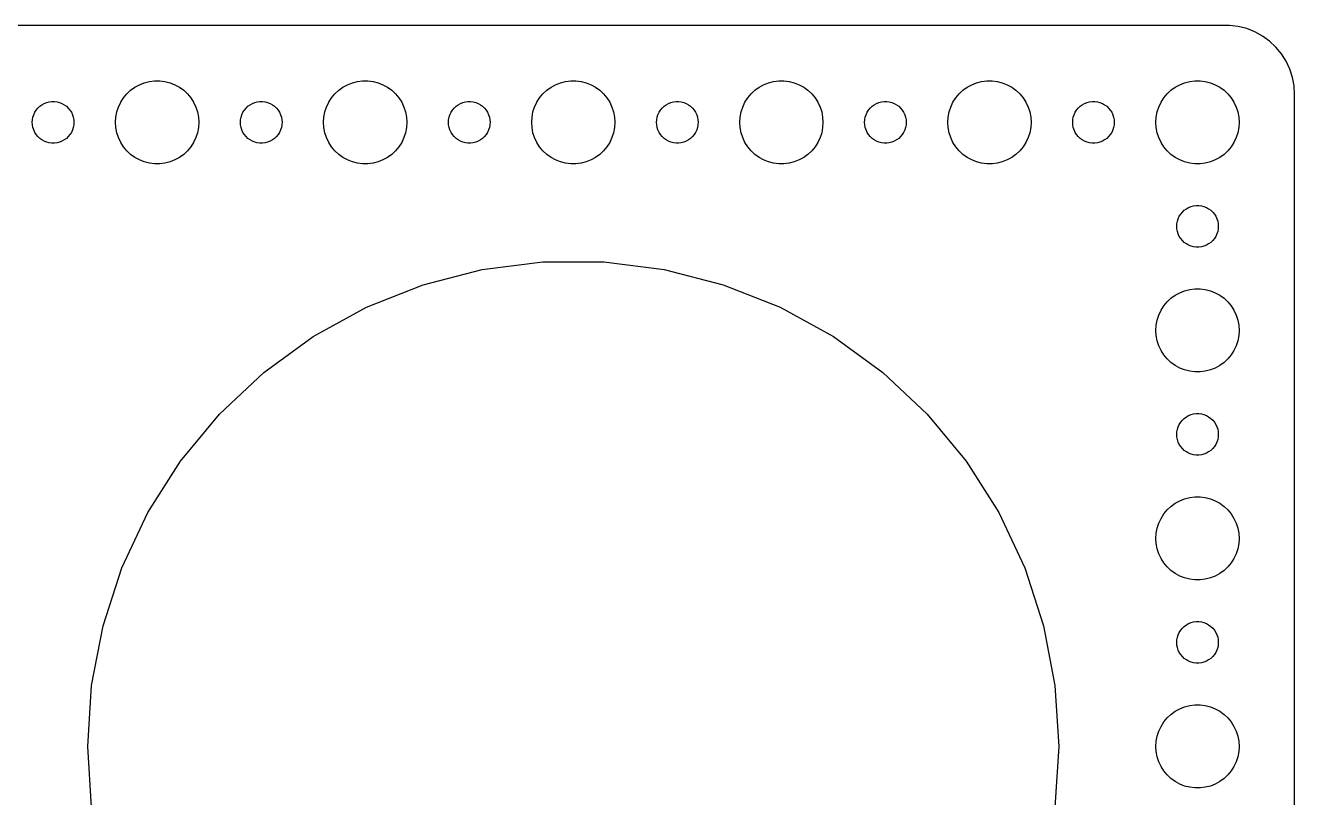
# Model space of a CAD drawing. Header units: metres. Extents: x -90 to 90, y 62 to 280.
# Drawn here: x -2 to 89.5, y 110.3 to 166 of the extents above; entities that cross this region are included whole.
import ezdxf

# ---------------------------------------------------------------- set-up
doc = ezdxf.new("R2010")
doc.units = ezdxf.units.M

msp = doc.modelspace()

# ---------------------------------------------------------------- linework, layer by layer
for p, q in [((84.8139, 165.99), (-84.8139, 165.99)), ((85.4369, 165.911), (84.8139, 165.99)), ((86.0451, 165.755), (85.4369, 165.911)), ((86.6289, 165.524), (86.0451, 165.755)), ((87.1791, 165.222), (86.6289, 165.524)), ((87.6871, 164.853), (87.1791, 165.222)), ((88.1448, 164.423), (87.6871, 164.853)), ((88.5451, 163.939), (88.1448, 164.423)), ((88.8815, 163.409), (88.5451, 163.939)), ((89.1489, 162.841), (88.8815, 163.409)), ((6.93785, 161.947), (7.31161, 161.994)), ((7.31161, 161.994), (7.68837, 161.994)), ((7.68837, 161.994), (8.06213, 161.947)), ((21.9379, 161.947), (22.3116, 161.994)), ((22.3116, 161.994), (22.6884, 161.994)), ((22.6884, 161.994), (23.0621, 161.947)), ((36.9379, 161.947), (37.3116, 161.994)), ((37.3116, 161.994), (37.6884, 161.994)), ((37.6884, 161.994), (38.0621, 161.947)), ((51.9379, 161.947), (52.3116, 161.994)), ((52.3116, 161.994), (52.6884, 161.994)), ((52.6884, 161.994), (53.0621, 161.947)), ((66.9379, 161.947), (67.3116, 161.994)), ((67.3116, 161.994), (67.6884, 161.994)), ((67.6884, 161.994), (68.0621, 161.947)), ((81.9379, 161.947), (82.3116, 161.994)), ((82.3116, 161.994), (82.6884, 161.994)), ((82.6884, 161.994), (83.0621, 161.947)), ((89.3429, 162.243), (89.1489, 162.841)), ((89.4606, 161.627), (89.3429, 162.243)), ((5.07294, 160.763), (5.31308, 161.054)), ((5.31308, 161.054), (5.58772, 161.312)), ((5.58772, 161.312), (5.89252, 161.533)), ((5.89252, 161.533), (6.22266, 161.714)), ((6.22266, 161.714), (6.57294, 161.853)), ((6.57294, 161.853), (6.93785, 161.947)), ((8.06213, 161.947), (8.42705, 161.853)), ((8.42705, 161.853), (8.77733, 161.714)), ((8.77733, 161.714), (9.10747, 161.533)), ((9.10747, 161.533), (9.41226, 161.312)), ((9.41226, 161.312), (9.6869, 161.054)), ((9.6869, 161.054), (9.92705, 160.763)), ((20.0729, 160.763), (20.3131, 161.054)), ((20.3131, 161.054), (20.5877, 161.312)), ((20.5877, 161.312), (20.8925, 161.533)), ((20.8925, 161.533), (21.2227, 161.714)), ((21.2227, 161.714), (21.5729, 161.853)), ((21.5729, 161.853), (21.9379, 161.947)), ((23.0621, 161.947), (23.427, 161.853)), ((23.427, 161.853), (23.7773, 161.714)), ((23.7773, 161.714), (24.1075, 161.533)), ((24.1075, 161.533), (24.4123, 161.312)), ((24.4123, 161.312), (24.6869, 161.054)), ((24.6869, 161.054), (24.927, 160.763)), ((35.0729, 160.763), (35.3131, 161.054)), ((35.3131, 161.054), (35.5877, 161.312)), ((35.5877, 161.312), (35.8925, 161.533)), ((35.8925, 161.533), (36.2227, 161.714)), ((36.2227, 161.714), (36.5729, 161.853)), ((36.5729, 161.853), (36.9379, 161.947)), ((38.0621, 161.947), (38.427, 161.853)), ((38.427, 161.853), (38.7773, 161.714)), ((38.7773, 161.714), (39.1075, 161.533)), ((39.1075, 161.533), (39.4123, 161.312)), ((39.4123, 161.312), (39.6869, 161.054)), ((39.6869, 161.054), (39.927, 160.763)), ((50.0729, 160.763), (50.3131, 161.054)), ((50.3131, 161.054), (50.5877, 161.312)), ((50.5877, 161.312), (50.8925, 161.533)), ((50.8925, 161.533), (51.2227, 161.714)), ((51.2227, 161.714), (51.5729, 161.853)), ((51.5729, 161.853), (51.9379, 161.947)), ((53.0621, 161.947), (53.427, 161.853)), ((53.427, 161.853), (53.7773, 161.714)), ((53.7773, 161.714), (54.1075, 161.533)), ((54.1075, 161.533), (54.4123, 161.312)), ((54.4123, 161.312), (54.6869, 161.054)), ((54.6869, 161.054), (54.927, 160.763)), ((65.073, 160.763), (65.3131, 161.054)), ((65.3131, 161.054), (65.5877, 161.312)), ((65.5877, 161.312), (65.8925, 161.533)), ((65.8925, 161.533), (66.2227, 161.714)), ((66.2227, 161.714), (66.573, 161.853)), ((66.573, 161.853), (66.9379, 161.947)), ((68.0621, 161.947), (68.427, 161.853)), ((68.427, 161.853), (68.7773, 161.714)), ((68.7773, 161.714), (69.1075, 161.533)), ((69.1075, 161.533), (69.4123, 161.312)), ((69.4123, 161.312), (69.6869, 161.054)), ((69.6869, 161.054), (69.927, 160.763)), ((80.073, 160.763), (80.3131, 161.054)), ((80.3131, 161.054), (80.5877, 161.312)), ((80.5877, 161.312), (80.8925, 161.533)), ((80.8925, 161.533), (81.2227, 161.714)), ((81.2227, 161.714), (81.573, 161.853)), ((81.573, 161.853), (81.9379, 161.947)), ((83.0621, 161.947), (83.427, 161.853)), ((83.427, 161.853), (83.7773, 161.714)), ((83.7773, 161.714), (84.1075, 161.533)), ((84.1075, 161.533), (84.4123, 161.312)), ((84.4123, 161.312), (84.6869, 161.054)), ((84.6869, 161.054), (84.927, 160.763)), ((89.5, 161), (89.4606, 161.627)), ((-1.09344, 160.027), (-0.95613, 160.156)), ((-0.95613, 160.156), (-0.80373, 160.266)), ((-0.80373, 160.266), (-0.63866, 160.357)), ((-0.63866, 160.357), (-0.46352, 160.427)), ((-0.46352, 160.427), (-0.28107, 160.473)), ((-0.28107, 160.473), (-0.09418, 160.497)), ((-0.09418, 160.497), (0.09418, 160.497)), ((0.09418, 160.497), (0.28107, 160.473)), ((0.28107, 160.473), (0.46352, 160.427)), ((0.46352, 160.427), (0.63866, 160.357)), ((0.63866, 160.357), (0.80373, 160.266)), ((0.80373, 160.266), (0.95613, 160.156)), ((0.95613, 160.156), (1.09344, 160.027)), ((4.71066, 160.104), (4.87108, 160.445)), ((4.87108, 160.445), (5.07294, 160.763)), ((9.92705, 160.763), (10.1289, 160.445)), ((10.1289, 160.445), (10.2893, 160.104)), ((13.9065, 160.027), (14.0439, 160.156)), ((14.0439, 160.156), (14.1963, 160.266)), ((14.1963, 160.266), (14.3613, 160.357)), ((14.3613, 160.357), (14.5365, 160.427)), ((14.5365, 160.427), (14.7189, 160.473)), ((14.7189, 160.473), (14.9058, 160.497)), ((14.9058, 160.497), (15.0942, 160.497)), ((15.0942, 160.497), (15.2811, 160.473)), ((15.2811, 160.473), (15.4635, 160.427)), ((15.4635, 160.427), (15.6387, 160.357)), ((15.6387, 160.357), (15.8037, 160.266)), ((15.8037, 160.266), (15.9561, 160.156)), ((15.9561, 160.156), (16.0934, 160.027)), ((19.7107, 160.104), (19.8711, 160.445)), ((19.8711, 160.445), (20.0729, 160.763)), ((24.927, 160.763), (25.1289, 160.445)), ((25.1289, 160.445), (25.2893, 160.104)), ((28.9065, 160.027), (29.0439, 160.156)), ((29.0439, 160.156), (29.1963, 160.266)), ((29.1963, 160.266), (29.3613, 160.357)), ((29.3613, 160.357), (29.5365, 160.427)), ((29.5365, 160.427), (29.7189, 160.473)), ((29.7189, 160.473), (29.9058, 160.497)), ((29.9058, 160.497), (30.0942, 160.497)), ((30.0942, 160.497), (30.2811, 160.473)), ((30.2811, 160.473), (30.4635, 160.427)), ((30.4635, 160.427), (30.6387, 160.357)), ((30.6387, 160.357), (30.8037, 160.266)), ((30.8037, 160.266), (30.9561, 160.156)), ((30.9561, 160.156), (31.0934, 160.027)), ((34.7107, 160.104), (34.8711, 160.445)), ((34.8711, 160.445), (35.0729, 160.763)), ((39.927, 160.763), (40.1289, 160.445)), ((40.1289, 160.445), (40.2893, 160.104)), ((43.9065, 160.027), (44.0439, 160.156)), ((44.0439, 160.156), (44.1963, 160.266)), ((44.1963, 160.266), (44.3613, 160.357)), ((44.3613, 160.357), (44.5365, 160.427)), ((44.5365, 160.427), (44.7189, 160.473)), ((44.7189, 160.473), (44.9058, 160.497)), ((44.9058, 160.497), (45.0942, 160.497)), ((45.0942, 160.497), (45.2811, 160.473)), ((45.2811, 160.473), (45.4635, 160.427)), ((45.4635, 160.427), (45.6387, 160.357)), ((45.6387, 160.357), (45.8037, 160.266)), ((45.8037, 160.266), (45.9561, 160.156)), ((45.9561, 160.156), (46.0934, 160.027)), ((49.7107, 160.104), (49.8711, 160.445)), ((49.8711, 160.445), (50.0729, 160.763)), ((54.927, 160.763), (55.1289, 160.445)), ((55.1289, 160.445), (55.2893, 160.104)), ((58.9065, 160.027), (59.0439, 160.156)), ((59.0439, 160.156), (59.1963, 160.266)), ((59.1963, 160.266), (59.3613, 160.357)), ((59.3613, 160.357), (59.5365, 160.427)), ((59.5365, 160.427), (59.7189, 160.473)), ((59.7189, 160.473), (59.9058, 160.497)), ((59.9058, 160.497), (60.0942, 160.497)), ((60.0942, 160.497), (60.2811, 160.473)), ((60.2811, 160.473), (60.4635, 160.427)), ((60.4635, 160.427), (60.6387, 160.357)), ((60.6387, 160.357), (60.8037, 160.266)), ((60.8037, 160.266), (60.9561, 160.156)), ((60.9561, 160.156), (61.0934, 160.027)), ((64.7107, 160.104), (64.8711, 160.445)), ((64.8711, 160.445), (65.073, 160.763)), ((69.927, 160.763), (70.1289, 160.445)), ((70.1289, 160.445), (70.2893, 160.104)), ((73.9065, 160.027), (74.0439, 160.156)), ((74.0439, 160.156), (74.1963, 160.266)), ((74.1963, 160.266), (74.3613, 160.357)), ((74.3613, 160.357), (74.5365, 160.427)), ((74.5365, 160.427), (74.7189, 160.473)), ((74.7189, 160.473), (74.9058, 160.497)), ((74.9058, 160.497), (75.0942, 160.497)), ((75.0942, 160.497), (75.2811, 160.473)), ((75.2811, 160.473), (75.4635, 160.427)), ((75.4635, 160.427), (75.6387, 160.357)), ((75.6387, 160.357), (75.8037, 160.266)), ((75.8037, 160.266), (75.9561, 160.156)), ((75.9561, 160.156), (76.0934, 160.027)), ((79.7107, 160.104), (79.8711, 160.445)), ((79.8711, 160.445), (80.073, 160.763)), ((84.927, 160.763), (85.1289, 160.445)), ((85.1289, 160.445), (85.2893, 160.104)), ((89.5, 67), (89.5, 161)), ((-1.48816, 159.188), (-1.45287, 159.373)), ((-1.45287, 159.373), (-1.39465, 159.552)), ((-1.39465, 159.552), (-1.31445, 159.723)), ((-1.31445, 159.723), (-1.21352, 159.882)), ((-1.21352, 159.882), (-1.09344, 160.027)), ((1.09344, 160.027), (1.21352, 159.882)), ((1.21352, 159.882), (1.31445, 159.723)), ((1.31445, 159.723), (1.39465, 159.552)), ((1.39465, 159.552), (1.45287, 159.373)), ((1.45287, 159.373), (1.48816, 159.188)), ((4.5, 159), (4.52365, 159.376)), ((4.52365, 159.376), (4.59424, 159.746)), ((4.59424, 159.746), (4.71066, 160.104)), ((10.2893, 160.104), (10.4057, 159.746)), ((10.4057, 159.746), (10.4763, 159.376)), ((10.4763, 159.376), (10.5, 159)), ((13.5118, 159.188), (13.5471, 159.373)), ((13.5471, 159.373), (13.6053, 159.552)), ((13.6053, 159.552), (13.6855, 159.723)), ((13.6855, 159.723), (13.7865, 159.882)), ((13.7865, 159.882), (13.9065, 160.027)), ((16.0934, 160.027), (16.2135, 159.882)), ((16.2135, 159.882), (16.3145, 159.723)), ((16.3145, 159.723), (16.3947, 159.552)), ((16.3947, 159.552), (16.4529, 159.373)), ((16.4529, 159.373), (16.4882, 159.188)), ((19.5, 159), (19.5237, 159.376)), ((19.5237, 159.376), (19.5942, 159.746)), ((19.5942, 159.746), (19.7107, 160.104)), ((25.2893, 160.104), (25.4057, 159.746)), ((25.4057, 159.746), (25.4763, 159.376)), ((25.4763, 159.376), (25.5, 159)), ((28.5118, 159.188), (28.5471, 159.373)), ((28.5471, 159.373), (28.6053, 159.552)), ((28.6053, 159.552), (28.6855, 159.723)), ((28.6855, 159.723), (28.7865, 159.882)), ((28.7865, 159.882), (28.9065, 160.027)), ((31.0934, 160.027), (31.2135, 159.882)), ((31.2135, 159.882), (31.3145, 159.723)), ((31.3145, 159.723), (31.3947, 159.552)), ((31.3947, 159.552), (31.4529, 159.373)), ((31.4529, 159.373), (31.4882, 159.188)), ((34.5, 159), (34.5237, 159.376)), ((34.5237, 159.376), (34.5942, 159.746)), ((34.5942, 159.746), (34.7107, 160.104)), ((40.2893, 160.104), (40.4057, 159.746)), ((40.4057, 159.746), (40.4763, 159.376)), ((40.4763, 159.376), (40.5, 159)), ((43.5118, 159.188), (43.5471, 159.373)), ((43.5471, 159.373), (43.6053, 159.552)), ((43.6053, 159.552), (43.6855, 159.723)), ((43.6855, 159.723), (43.7865, 159.882)), ((43.7865, 159.882), (43.9065, 160.027)), ((46.0934, 160.027), (46.2135, 159.882)), ((46.2135, 159.882), (46.3145, 159.723)), ((46.3145, 159.723), (46.3947, 159.552)), ((46.3947, 159.552), (46.4529, 159.373)), ((46.4529, 159.373), (46.4882, 159.188)), ((49.5, 159), (49.5237, 159.376)), ((49.5237, 159.376), (49.5942, 159.746)), ((49.5942, 159.746), (49.7107, 160.104)), ((55.2893, 160.104), (55.4057, 159.746)), ((55.4057, 159.746), (55.4763, 159.376)), ((55.4763, 159.376), (55.5, 159)), ((58.5118, 159.188), (58.5471, 159.373)), ((58.5471, 159.373), (58.6053, 159.552)), ((58.6053, 159.552), (58.6855, 159.723)), ((58.6855, 159.723), (58.7865, 159.882)), ((58.7865, 159.882), (58.9065, 160.027)), ((61.0934, 160.027), (61.2135, 159.882)), ((61.2135, 159.882), (61.3145, 159.723)), ((61.3145, 159.723), (61.3947, 159.552)), ((61.3947, 159.552), (61.4529, 159.373)), ((61.4529, 159.373), (61.4882, 159.188)), ((64.5, 159), (64.5237, 159.376)), ((64.5237, 159.376), (64.5943, 159.746)), ((64.5943, 159.746), (64.7107, 160.104)), ((70.2893, 160.104), (70.4057, 159.746)), ((70.4057, 159.746), (70.4763, 159.376)), ((70.4763, 159.376), (70.5, 159)), ((73.5118, 159.188), (73.5471, 159.373)), ((73.5471, 159.373), (73.6053, 159.552)), ((73.6053, 159.552), (73.6855, 159.723)), ((73.6855, 159.723), (73.7865, 159.882)), ((73.7865, 159.882), (73.9065, 160.027)), ((76.0934, 160.027), (76.2135, 159.882)), ((76.2135, 159.882), (76.3145, 159.723)), ((76.3145, 159.723), (76.3947, 159.552)), ((76.3947, 159.552), (76.4529, 159.373)), ((76.4529, 159.373), (76.4882, 159.188)), ((79.5, 159), (79.5237, 159.376)), ((79.5237, 159.376), (79.5943, 159.746)), ((79.5943, 159.746), (79.7107, 160.104)), ((85.2893, 160.104), (85.4057, 159.746)), ((85.4057, 159.746), (85.4763, 159.376)), ((85.4763, 159.376), (85.5, 159)), ((-1.5, 159), (-1.48816, 159.188)), ((-1.48816, 158.812), (-1.5, 159)), ((-1.45287, 158.627), (-1.48816, 158.812)), ((-1.39465, 158.448), (-1.45287, 158.627)), ((-1.31445, 158.277), (-1.39465, 158.448)), ((1.39465, 158.448), (1.31445, 158.277)), ((1.45287, 158.627), (1.39465, 158.448)), ((1.48816, 158.812), (1.45287, 158.627)), ((1.48816, 159.188), (1.5, 159)), ((1.5, 159), (1.48816, 158.812)), ((4.52365, 158.624), (4.5, 159)), ((4.59424, 158.254), (4.52365, 158.624)), ((10.4763, 158.624), (10.4057, 158.254)), ((10.5, 159), (10.4763, 158.624)), ((13.5, 159), (13.5118, 159.188)), ((13.5118, 158.812), (13.5, 159)), ((13.5471, 158.627), (13.5118, 158.812)), ((13.6053, 158.448), (13.5471, 158.627)), ((13.6855, 158.277), (13.6053, 158.448)), ((16.3947, 158.448), (16.3145, 158.277)), ((16.4529, 158.627), (16.3947, 158.448)), ((16.4882, 158.812), (16.4529, 158.627)), ((16.4882, 159.188), (16.5, 159)), ((16.5, 159), (16.4882, 158.812)), ((19.5237, 158.624), (19.5, 159)), ((19.5942, 158.254), (19.5237, 158.624)), ((25.4763, 158.624), (25.4057, 158.254)), ((25.5, 159), (25.4763, 158.624)), ((28.5, 159), (28.5118, 159.188)), ((28.5118, 158.812), (28.5, 159)), ((28.5471, 158.627), (28.5118, 158.812)), ((28.6053, 158.448), (28.5471, 158.627)), ((28.6855, 158.277), (28.6053, 158.448)), ((31.3947, 158.448), (31.3145, 158.277)), ((31.4529, 158.627), (31.3947, 158.448)), ((31.4882, 158.812), (31.4529, 158.627)), ((31.4882, 159.188), (31.5, 159)), ((31.5, 159), (31.4882, 158.812)), ((34.5237, 158.624), (34.5, 159)), ((34.5942, 158.254), (34.5237, 158.624)), ((40.4763, 158.624), (40.4057, 158.254)), ((40.5, 159), (40.4763, 158.624)), ((43.5, 159), (43.5118, 159.188)), ((43.5118, 158.812), (43.5, 159)), ((43.5471, 158.627), (43.5118, 158.812)), ((43.6053, 158.448), (43.5471, 158.627)), ((43.6855, 158.277), (43.6053, 158.448)), ((46.3947, 158.448), (46.3145, 158.277)), ((46.4529, 158.627), (46.3947, 158.448)), ((46.4882, 158.812), (46.4529, 158.627)), ((46.4882, 159.188), (46.5, 159)), ((46.5, 159), (46.4882, 158.812)), ((49.5237, 158.624), (49.5, 159)), ((49.5942, 158.254), (49.5237, 158.624)), ((55.4763, 158.624), (55.4057, 158.254)), ((55.5, 159), (55.4763, 158.624)), ((58.5, 159), (58.5118, 159.188)), ((58.5118, 158.812), (58.5, 159)), ((58.5471, 158.627), (58.5118, 158.812)), ((58.6053, 158.448), (58.5471, 158.627)), ((58.6855, 158.277), (58.6053, 158.448)), ((61.3947, 158.448), (61.3145, 158.277)), ((61.4529, 158.627), (61.3947, 158.448)), ((61.4882, 158.812), (61.4529, 158.627)), ((61.4882, 159.188), (61.5, 159)), ((61.5, 159), (61.4882, 158.812)), ((64.5237, 158.624), (64.5, 159)), ((64.5943, 158.254), (64.5237, 158.624)), ((70.4763, 158.624), (70.4057, 158.254)), ((70.5, 159), (70.4763, 158.624)), ((73.5, 159), (73.5118, 159.188)), ((73.5118, 158.812), (73.5, 159)), ((73.5471, 158.627), (73.5118, 158.812)), ((73.6053, 158.448), (73.5471, 158.627)), ((73.6855, 158.277), (73.6053, 158.448)), ((76.3947, 158.448), (76.3145, 158.277)), ((76.4529, 158.627), (76.3947, 158.448)), ((76.4882, 158.812), (76.4529, 158.627)), ((76.4882, 159.188), (76.5, 159)), ((76.5, 159), (76.4882, 158.812)), ((79.5237, 158.624), (79.5, 159)), ((79.5943, 158.254), (79.5237, 158.624)), ((85.4763, 158.624), (85.4057, 158.254)), ((85.5, 159), (85.4763, 158.624)), ((-1.21352, 158.118), (-1.31445, 158.277)), ((-1.09344, 157.973), (-1.21352, 158.118)), ((-0.95613, 157.844), (-1.09344, 157.973)), ((-0.80373, 157.734), (-0.95613, 157.844)), ((-0.63866, 157.643), (-0.80373, 157.734)), ((-0.46352, 157.573), (-0.63866, 157.643)), ((-0.28107, 157.527), (-0.46352, 157.573)), ((-0.09418, 157.503), (-0.28107, 157.527)), ((0.09418, 157.503), (-0.09418, 157.503)), ((0.28107, 157.527), (0.09418, 157.503)), ((0.46352, 157.573), (0.28107, 157.527)), ((0.63866, 157.643), (0.46352, 157.573)), ((0.80373, 157.734), (0.63866, 157.643)), ((0.95613, 157.844), (0.80373, 157.734)), ((1.09344, 157.973), (0.95613, 157.844)), ((1.21352, 158.118), (1.09344, 157.973)), ((1.31445, 158.277), (1.21352, 158.118)), ((4.71066, 157.896), (4.59424, 158.254)), ((4.87108, 157.555), (4.71066, 157.896)), ((5.07294, 157.237), (4.87108, 157.555)), ((10.1289, 157.555), (9.92705, 157.237)), ((10.2893, 157.896), (10.1289, 157.555)), ((10.4057, 158.254), (10.2893, 157.896)), ((13.7865, 158.118), (13.6855, 158.277)), ((13.9065, 157.973), (13.7865, 158.118)), ((14.0439, 157.844), (13.9065, 157.973)), ((14.1963, 157.734), (14.0439, 157.844)), ((14.3613, 157.643), (14.1963, 157.734)), ((14.5365, 157.573), (14.3613, 157.643)), ((14.7189, 157.527), (14.5365, 157.573)), ((14.9058, 157.503), (14.7189, 157.527)), ((15.0942, 157.503), (14.9058, 157.503)), ((15.2811, 157.527), (15.0942, 157.503)), ((15.4635, 157.573), (15.2811, 157.527)), ((15.6387, 157.643), (15.4635, 157.573)), ((15.8037, 157.734), (15.6387, 157.643)), ((15.9561, 157.844), (15.8037, 157.734)), ((16.0934, 157.973), (15.9561, 157.844)), ((16.2135, 158.118), (16.0934, 157.973)), ((16.3145, 158.277), (16.2135, 158.118)), ((19.7107, 157.896), (19.5942, 158.254)), ((19.8711, 157.555), (19.7107, 157.896)), ((20.0729, 157.237), (19.8711, 157.555)), ((25.1289, 157.555), (24.927, 157.237)), ((25.2893, 157.896), (25.1289, 157.555)), ((25.4057, 158.254), (25.2893, 157.896)), ((28.7865, 158.118), (28.6855, 158.277)), ((28.9065, 157.973), (28.7865, 158.118)), ((29.0439, 157.844), (28.9065, 157.973)), ((29.1963, 157.734), (29.0439, 157.844)), ((29.3613, 157.643), (29.1963, 157.734)), ((29.5365, 157.573), (29.3613, 157.643)), ((29.7189, 157.527), (29.5365, 157.573)), ((29.9058, 157.503), (29.7189, 157.527)), ((30.0942, 157.503), (29.9058, 157.503)), ((30.2811, 157.527), (30.0942, 157.503)), ((30.4635, 157.573), (30.2811, 157.527)), ((30.6387, 157.643), (30.4635, 157.573)), ((30.8037, 157.734), (30.6387, 157.643)), ((30.9561, 157.844), (30.8037, 157.734)), ((31.0934, 157.973), (30.9561, 157.844)), ((31.2135, 158.118), (31.0934, 157.973)), ((31.3145, 158.277), (31.2135, 158.118)), ((34.7107, 157.896), (34.5942, 158.254)), ((34.8711, 157.555), (34.7107, 157.896)), ((35.0729, 157.237), (34.8711, 157.555)), ((40.1289, 157.555), (39.927, 157.237)), ((40.2893, 157.896), (40.1289, 157.555)), ((40.4057, 158.254), (40.2893, 157.896)), ((43.7865, 158.118), (43.6855, 158.277)), ((43.9065, 157.973), (43.7865, 158.118)), ((44.0439, 157.844), (43.9065, 157.973)), ((44.1963, 157.734), (44.0439, 157.844)), ((44.3613, 157.643), (44.1963, 157.734)), ((44.5365, 157.573), (44.3613, 157.643)), ((44.7189, 157.527), (44.5365, 157.573)), ((44.9058, 157.503), (44.7189, 157.527)), ((45.0942, 157.503), (44.9058, 157.503)), ((45.2811, 157.527), (45.0942, 157.503)), ((45.4635, 157.573), (45.2811, 157.527)), ((45.6387, 157.643), (45.4635, 157.573)), ((45.8037, 157.734), (45.6387, 157.643)), ((45.9561, 157.844), (45.8037, 157.734)), ((46.0934, 157.973), (45.9561, 157.844)), ((46.2135, 158.118), (46.0934, 157.973)), ((46.3145, 158.277), (46.2135, 158.118)), ((49.7107, 157.896), (49.5942, 158.254)), ((49.8711, 157.555), (49.7107, 157.896)), ((50.0729, 157.237), (49.8711, 157.555)), ((55.1289, 157.555), (54.927, 157.237)), ((55.2893, 157.896), (55.1289, 157.555)), ((55.4057, 158.254), (55.2893, 157.896)), ((58.7865, 158.118), (58.6855, 158.277)), ((58.9065, 157.973), (58.7865, 158.118)), ((59.0439, 157.844), (58.9065, 157.973)), ((59.1963, 157.734), (59.0439, 157.844)), ((59.3613, 157.643), (59.1963, 157.734)), ((59.5365, 157.573), (59.3613, 157.643)), ((59.7189, 157.527), (59.5365, 157.573)), ((59.9058, 157.503), (59.7189, 157.527)), ((60.0942, 157.503), (59.9058, 157.503)), ((60.2811, 157.527), (60.0942, 157.503)), ((60.4635, 157.573), (60.2811, 157.527)), ((60.6387, 157.643), (60.4635, 157.573)), ((60.8037, 157.734), (60.6387, 157.643)), ((60.9561, 157.844), (60.8037, 157.734)), ((61.0934, 157.973), (60.9561, 157.844)), ((61.2135, 158.118), (61.0934, 157.973)), ((61.3145, 158.277), (61.2135, 158.118)), ((64.7107, 157.896), (64.5943, 158.254)), ((64.8711, 157.555), (64.7107, 157.896)), ((65.073, 157.237), (64.8711, 157.555)), ((70.1289, 157.555), (69.927, 157.237)), ((70.2893, 157.896), (70.1289, 157.555)), ((70.4057, 158.254), (70.2893, 157.896)), ((73.7865, 158.118), (73.6855, 158.277)), ((73.9065, 157.973), (73.7865, 158.118)), ((74.0439, 157.844), (73.9065, 157.973)), ((74.1963, 157.734), (74.0439, 157.844)), ((74.3613, 157.643), (74.1963, 157.734)), ((74.5365, 157.573), (74.3613, 157.643)), ((74.7189, 157.527), (74.5365, 157.573)), ((74.9058, 157.503), (74.7189, 157.527)), ((75.0942, 157.503), (74.9058, 157.503)), ((75.2811, 157.527), (75.0942, 157.503)), ((75.4635, 157.573), (75.2811, 157.527)), ((75.6387, 157.643), (75.4635, 157.573)), ((75.8037, 157.734), (75.6387, 157.643)), ((75.9561, 157.844), (75.8037, 157.734)), ((76.0934, 157.973), (75.9561, 157.844)), ((76.2135, 158.118), (76.0934, 157.973)), ((76.3145, 158.277), (76.2135, 158.118)), ((79.7107, 157.896), (79.5943, 158.254)), ((79.8711, 157.555), (79.7107, 157.896)), ((80.073, 157.237), (79.8711, 157.555)), ((85.1289, 157.555), (84.927, 157.237)), ((85.2893, 157.896), (85.1289, 157.555)), ((85.4057, 158.254), (85.2893, 157.896)), ((5.31308, 156.946), (5.07294, 157.237)), ((5.58772, 156.688), (5.31308, 156.946)), ((5.89252, 156.467), (5.58772, 156.688)), ((6.22266, 156.286), (5.89252, 156.467)), ((9.10747, 156.467), (8.77733, 156.286)), ((9.41226, 156.688), (9.10747, 156.467)), ((9.6869, 156.946), (9.41226, 156.688)), ((9.92705, 157.237), (9.6869, 156.946)), ((20.3131, 156.946), (20.0729, 157.237)), ((20.5877, 156.688), (20.3131, 156.946)), ((20.8925, 156.467), (20.5877, 156.688)), ((21.2227, 156.286), (20.8925, 156.467)), ((24.1075, 156.467), (23.7773, 156.286)), ((24.4123, 156.688), (24.1075, 156.467)), ((24.6869, 156.946), (24.4123, 156.688)), ((24.927, 157.237), (24.6869, 156.946)), ((35.3131, 156.946), (35.0729, 157.237)), ((35.5877, 156.688), (35.3131, 156.946)), ((35.8925, 156.467), (35.5877, 156.688)), ((36.2227, 156.286), (35.8925, 156.467)), ((39.1075, 156.467), (38.7773, 156.286)), ((39.4123, 156.688), (39.1075, 156.467)), ((39.6869, 156.946), (39.4123, 156.688)), ((39.927, 157.237), (39.6869, 156.946)), ((50.3131, 156.946), (50.0729, 157.237)), ((50.5877, 156.688), (50.3131, 156.946)), ((50.8925, 156.467), (50.5877, 156.688)), ((51.2227, 156.286), (50.8925, 156.467)), ((54.1075, 156.467), (53.7773, 156.286)), ((54.4123, 156.688), (54.1075, 156.467)), ((54.6869, 156.946), (54.4123, 156.688)), ((54.927, 157.237), (54.6869, 156.946)), ((65.3131, 156.946), (65.073, 157.237)), ((65.5877, 156.688), (65.3131, 156.946)), ((65.8925, 156.467), (65.5877, 156.688)), ((66.2227, 156.286), (65.8925, 156.467)), ((69.1075, 156.467), (68.7773, 156.286)), ((69.4123, 156.688), (69.1075, 156.467)), ((69.6869, 156.946), (69.4123, 156.688)), ((69.927, 157.237), (69.6869, 156.946)), ((80.3131, 156.946), (80.073, 157.237)), ((80.5877, 156.688), (80.3131, 156.946)), ((80.8925, 156.467), (80.5877, 156.688)), ((81.2227, 156.286), (80.8925, 156.467)), ((84.1075, 156.467), (83.7773, 156.286)), ((84.4123, 156.688), (84.1075, 156.467)), ((84.6869, 156.946), (84.4123, 156.688)), ((84.927, 157.237), (84.6869, 156.946)), ((6.57294, 156.147), (6.22266, 156.286)), ((6.93785, 156.053), (6.57294, 156.147)), ((7.31161, 156.006), (6.93785, 156.053)), ((7.68837, 156.006), (7.31161, 156.006)), ((8.06213, 156.053), (7.68837, 156.006)), ((8.42705, 156.147), (8.06213, 156.053)), ((8.77733, 156.286), (8.42705, 156.147)), ((21.5729, 156.147), (21.2227, 156.286)), ((21.9379, 156.053), (21.5729, 156.147)), ((22.3116, 156.006), (21.9379, 156.053)), ((22.6884, 156.006), (22.3116, 156.006)), ((23.0621, 156.053), (22.6884, 156.006)), ((23.427, 156.147), (23.0621, 156.053)), ((23.7773, 156.286), (23.427, 156.147)), ((36.5729, 156.147), (36.2227, 156.286)), ((36.9379, 156.053), (36.5729, 156.147)), ((37.3116, 156.006), (36.9379, 156.053)), ((37.6884, 156.006), (37.3116, 156.006)), ((38.0621, 156.053), (37.6884, 156.006)), ((38.427, 156.147), (38.0621, 156.053)), ((38.7773, 156.286), (38.427, 156.147)), ((51.5729, 156.147), (51.2227, 156.286)), ((51.9379, 156.053), (51.5729, 156.147)), ((52.3116, 156.006), (51.9379, 156.053)), ((52.6884, 156.006), (52.3116, 156.006)), ((53.0621, 156.053), (52.6884, 156.006)), ((53.427, 156.147), (53.0621, 156.053)), ((53.7773, 156.286), (53.427, 156.147)), ((66.573, 156.147), (66.2227, 156.286)), ((66.9379, 156.053), (66.573, 156.147)), ((67.3116, 156.006), (66.9379, 156.053)), ((67.6884, 156.006), (67.3116, 156.006)), ((68.0621, 156.053), (67.6884, 156.006)), ((68.427, 156.147), (68.0621, 156.053)), ((68.7773, 156.286), (68.427, 156.147)), ((81.573, 156.147), (81.2227, 156.286)), ((81.9379, 156.053), (81.573, 156.147)), ((82.3116, 156.006), (81.9379, 156.053)), ((82.6884, 156.006), (82.3116, 156.006)), ((83.0621, 156.053), (82.6884, 156.006)), ((83.427, 156.147), (83.0621, 156.053)), ((83.7773, 156.286), (83.427, 156.147)), ((81.6963, 152.766), (81.8613, 152.857)), ((81.8613, 152.857), (82.0365, 152.927)), ((82.0365, 152.927), (82.2189, 152.973)), ((82.2189, 152.973), (82.4058, 152.997)), ((82.4058, 152.997), (82.5942, 152.997)), ((82.5942, 152.997), (82.7811, 152.973)), ((82.7811, 152.973), (82.9635, 152.927)), ((82.9635, 152.927), (83.1387, 152.857)), ((83.1387, 152.857), (83.3037, 152.766)), ((81.0471, 151.873), (81.1053, 152.052)), ((81.1053, 152.052), (81.1855, 152.223)), ((81.1855, 152.223), (81.2865, 152.382)), ((81.2865, 152.382), (81.4065, 152.527)), ((81.4065, 152.527), (81.5439, 152.656)), ((81.5439, 152.656), (81.6963, 152.766)), ((83.3037, 152.766), (83.4561, 152.656)), ((83.4561, 152.656), (83.5934, 152.527)), ((83.5934, 152.527), (83.7135, 152.382)), ((83.7135, 152.382), (83.8145, 152.223)), ((83.8145, 152.223), (83.8947, 152.052)), ((83.8947, 152.052), (83.9529, 151.873)), ((81, 151.5), (81.0118, 151.688)), ((81.0118, 151.312), (81, 151.5)), ((81.0118, 151.688), (81.0471, 151.873)), ((81.0471, 151.127), (81.0118, 151.312)), ((81.1053, 150.948), (81.0471, 151.127)), ((83.9529, 151.127), (83.8947, 150.948)), ((83.9529, 151.873), (83.9882, 151.688)), ((83.9882, 151.312), (83.9529, 151.127)), ((83.9882, 151.688), (84, 151.5)), ((84, 151.5), (83.9882, 151.312)), ((81.1855, 150.777), (81.1053, 150.948)), ((81.2865, 150.618), (81.1855, 150.777)), ((81.4065, 150.473), (81.2865, 150.618)), ((81.5439, 150.344), (81.4065, 150.473)), ((81.6963, 150.234), (81.5439, 150.344)), ((81.8613, 150.143), (81.6963, 150.234)), ((82.0365, 150.073), (81.8613, 150.143)), ((82.2189, 150.027), (82.0365, 150.073)), ((82.9635, 150.073), (82.7811, 150.027)), ((83.1387, 150.143), (82.9635, 150.073)), ((83.3037, 150.234), (83.1387, 150.143)), ((83.4561, 150.344), (83.3037, 150.234)), ((83.5934, 150.473), (83.4561, 150.344)), ((83.7135, 150.618), (83.5934, 150.473)), ((83.8145, 150.777), (83.7135, 150.618)), ((83.8947, 150.948), (83.8145, 150.777)), ((82.4058, 150.003), (82.2189, 150.027)), ((82.5942, 150.003), (82.4058, 150.003)), ((82.7811, 150.027), (82.5942, 150.003)), ((26.6844, 147.287), (30.9417, 148.38)), ((30.9417, 148.38), (35.3023, 148.931)), ((35.3023, 148.931), (39.6977, 148.931)), ((39.6977, 148.931), (44.0583, 148.38)), ((44.0583, 148.38), (48.3156, 147.287)), ((22.5977, 145.669), (26.6844, 147.287)), ((48.3156, 147.287), (52.4023, 145.669)), ((80.5877, 146.312), (80.8925, 146.533)), ((80.8925, 146.533), (81.2227, 146.714)), ((81.2227, 146.714), (81.573, 146.853)), ((81.573, 146.853), (81.9379, 146.947)), ((81.9379, 146.947), (82.3116, 146.994)), ((82.3116, 146.994), (82.6884, 146.994)), ((82.6884, 146.994), (83.0621, 146.947)), ((83.0621, 146.947), (83.427, 146.853)), ((83.427, 146.853), (83.7773, 146.714)), ((83.7773, 146.714), (84.1075, 146.533)), ((84.1075, 146.533), (84.4123, 146.312)), ((18.746, 143.551), (22.5977, 145.669)), ((52.4023, 145.669), (56.2539, 143.551)), ((79.8711, 145.445), (80.073, 145.763)), ((80.073, 145.763), (80.3131, 146.054)), ((80.3131, 146.054), (80.5877, 146.312)), ((84.4123, 146.312), (84.6869, 146.054)), ((84.6869, 146.054), (84.927, 145.763)), ((84.927, 145.763), (85.1289, 145.445)), ((79.5237, 144.376), (79.5943, 144.746)), ((79.5943, 144.746), (79.7107, 145.104)), ((79.7107, 145.104), (79.8711, 145.445)), ((85.1289, 145.445), (85.2893, 145.104)), ((85.2893, 145.104), (85.4057, 144.746)), ((85.4057, 144.746), (85.4763, 144.376)), ((79.5, 144), (79.5237, 144.376)), ((79.5237, 143.624), (79.5, 144)), ((85.4763, 144.376), (85.5, 144)), ((85.5, 144), (85.4763, 143.624)), ((15.1902, 140.968), (18.746, 143.551)), ((56.2539, 143.551), (59.8098, 140.968)), ((79.5943, 143.254), (79.5237, 143.624)), ((79.7107, 142.896), (79.5943, 143.254)), ((79.8711, 142.555), (79.7107, 142.896)), ((85.2893, 142.896), (85.1289, 142.555)), ((85.4057, 143.254), (85.2893, 142.896)), ((85.4763, 143.624), (85.4057, 143.254)), ((80.073, 142.237), (79.8711, 142.555)), ((80.3131, 141.946), (80.073, 142.237)), ((80.5877, 141.688), (80.3131, 141.946)), ((84.6869, 141.946), (84.4123, 141.688)), ((84.927, 142.237), (84.6869, 141.946)), ((85.1289, 142.555), (84.927, 142.237)), ((11.9861, 137.959), (15.1902, 140.968)), ((59.8098, 140.968), (63.0139, 137.959)), ((80.8925, 141.467), (80.5877, 141.688)), ((81.2227, 141.286), (80.8925, 141.467)), ((81.573, 141.147), (81.2227, 141.286)), ((81.9379, 141.053), (81.573, 141.147)), ((82.3116, 141.006), (81.9379, 141.053)), ((82.6884, 141.006), (82.3116, 141.006)), ((83.0621, 141.053), (82.6884, 141.006)), ((83.427, 141.147), (83.0621, 141.053)), ((83.7773, 141.286), (83.427, 141.147)), ((84.1075, 141.467), (83.7773, 141.286)), ((84.4123, 141.688), (84.1075, 141.467)), ((9.1844, 134.572), (11.9861, 137.959)), ((63.0139, 137.959), (65.8156, 134.572)), ((81.1855, 137.223), (81.2865, 137.382)), ((81.2865, 137.382), (81.4065, 137.527)), ((81.4065, 137.527), (81.5439, 137.656)), ((81.5439, 137.656), (81.6963, 137.766)), ((81.6963, 137.766), (81.8613, 137.857)), ((81.8613, 137.857), (82.0365, 137.927)), ((82.0365, 137.927), (82.2189, 137.973)), ((82.2189, 137.973), (82.4058, 137.997)), ((82.4058, 137.997), (82.5942, 137.997)), ((82.5942, 137.997), (82.7811, 137.973)), ((82.7811, 137.973), (82.9635, 137.927)), ((82.9635, 137.927), (83.1387, 137.857)), ((83.1387, 137.857), (83.3037, 137.766)), ((83.3037, 137.766), (83.4561, 137.656)), ((83.4561, 137.656), (83.5934, 137.527)), ((83.5934, 137.527), (83.7135, 137.382)), ((83.7135, 137.382), (83.8145, 137.223)), ((81, 136.5), (81.0118, 136.688)), ((81.0118, 136.312), (81, 136.5)), ((81.0118, 136.688), (81.0471, 136.873)), ((81.0471, 136.873), (81.1053, 137.052)), ((81.1053, 137.052), (81.1855, 137.223)), ((83.8145, 137.223), (83.8947, 137.052)), ((83.8947, 137.052), (83.9529, 136.873)), ((83.9529, 136.873), (83.9882, 136.688)), ((83.9882, 136.688), (84, 136.5)), ((84, 136.5), (83.9882, 136.312)), ((81.0471, 136.127), (81.0118, 136.312)), ((81.1053, 135.948), (81.0471, 136.127)), ((81.1855, 135.777), (81.1053, 135.948)), ((81.2865, 135.618), (81.1855, 135.777)), ((81.4065, 135.473), (81.2865, 135.618)), ((81.5439, 135.344), (81.4065, 135.473)), ((83.5934, 135.473), (83.4561, 135.344)), ((83.7135, 135.618), (83.5934, 135.473)), ((83.8145, 135.777), (83.7135, 135.618)), ((83.8947, 135.948), (83.8145, 135.777)), ((83.9529, 136.127), (83.8947, 135.948)), ((83.9882, 136.312), (83.9529, 136.127)), ((6.82925, 130.861), (9.1844, 134.572)), ((65.8156, 134.572), (68.1707, 130.861)), ((81.6963, 135.234), (81.5439, 135.344)), ((81.8613, 135.143), (81.6963, 135.234)), ((82.0365, 135.073), (81.8613, 135.143)), ((82.2189, 135.027), (82.0365, 135.073)), ((82.4058, 135.003), (82.2189, 135.027)), ((82.5942, 135.003), (82.4058, 135.003)), ((82.7811, 135.027), (82.5942, 135.003)), ((82.9635, 135.073), (82.7811, 135.027)), ((83.1387, 135.143), (82.9635, 135.073)), ((83.3037, 135.234), (83.1387, 135.143)), ((83.4561, 135.344), (83.3037, 135.234)), ((81.2227, 131.714), (81.573, 131.853)), ((81.573, 131.853), (81.9379, 131.947)), ((81.9379, 131.947), (82.3116, 131.994)), ((82.3116, 131.994), (82.6884, 131.994)), ((82.6884, 131.994), (83.0621, 131.947)), ((83.0621, 131.947), (83.427, 131.853)), ((83.427, 131.853), (83.7773, 131.714)), ((4.95781, 126.884), (6.82925, 130.861)), ((68.1707, 130.861), (70.0422, 126.884)), ((80.073, 130.763), (80.3131, 131.054)), ((80.3131, 131.054), (80.5877, 131.312)), ((80.5877, 131.312), (80.8925, 131.533)), ((80.8925, 131.533), (81.2227, 131.714)), ((83.7773, 131.714), (84.1075, 131.533)), ((84.1075, 131.533), (84.4123, 131.312)), ((84.4123, 131.312), (84.6869, 131.054)), ((84.6869, 131.054), (84.927, 130.763)), ((79.5943, 129.746), (79.7107, 130.104)), ((79.7107, 130.104), (79.8711, 130.445)), ((79.8711, 130.445), (80.073, 130.763)), ((84.927, 130.763), (85.1289, 130.445)), ((85.1289, 130.445), (85.2893, 130.104)), ((85.2893, 130.104), (85.4057, 129.746)), ((79.5, 129), (79.5237, 129.376)), ((79.5237, 129.376), (79.5943, 129.746)), ((85.4057, 129.746), (85.4763, 129.376)), ((85.4763, 129.376), (85.5, 129)), ((79.5237, 128.624), (79.5, 129)), ((79.5943, 128.254), (79.5237, 128.624)), ((79.7107, 127.896), (79.5943, 128.254)), ((85.4057, 128.254), (85.2893, 127.896)), ((85.4763, 128.624), (85.4057, 128.254)), ((85.5, 129), (85.4763, 128.624)), ((79.8711, 127.555), (79.7107, 127.896)), ((80.073, 127.237), (79.8711, 127.555)), ((80.3131, 126.946), (80.073, 127.237)), ((84.927, 127.237), (84.6869, 126.946)), ((85.1289, 127.555), (84.927, 127.237)), ((85.2893, 127.896), (85.1289, 127.555)), ((3.59958, 122.704), (4.95781, 126.884)), ((70.0422, 126.884), (71.4004, 122.704)), ((80.5877, 126.688), (80.3131, 126.946)), ((80.8925, 126.467), (80.5877, 126.688)), ((81.2227, 126.286), (80.8925, 126.467)), ((81.573, 126.147), (81.2227, 126.286)), ((83.7773, 126.286), (83.427, 126.147)), ((84.1075, 126.467), (83.7773, 126.286)), ((84.4123, 126.688), (84.1075, 126.467)), ((84.6869, 126.946), (84.4123, 126.688)), ((81.9379, 126.053), (81.573, 126.147)), ((82.3116, 126.006), (81.9379, 126.053)), ((82.6884, 126.006), (82.3116, 126.006)), ((83.0621, 126.053), (82.6884, 126.006)), ((83.427, 126.147), (83.0621, 126.053)), ((2.77597, 118.387), (3.59958, 122.704)), ((71.4004, 122.704), (72.224, 118.387)), ((81.4065, 122.527), (81.5439, 122.656)), ((81.5439, 122.656), (81.6963, 122.766)), ((81.6963, 122.766), (81.8613, 122.857)), ((81.8613, 122.857), (82.0365, 122.927)), ((82.0365, 122.927), (82.2189, 122.973)), ((82.2189, 122.973), (82.4058, 122.997)), ((82.4058, 122.997), (82.5942, 122.997)), ((82.5942, 122.997), (82.7811, 122.973)), ((82.7811, 122.973), (82.9635, 122.927)), ((82.9635, 122.927), (83.1387, 122.857)), ((83.1387, 122.857), (83.3037, 122.766)), ((83.3037, 122.766), (83.4561, 122.656)), ((83.4561, 122.656), (83.5934, 122.527)), ((81.0118, 121.688), (81.0471, 121.873)), ((81.0471, 121.873), (81.1053, 122.052)), ((81.1053, 122.052), (81.1855, 122.223)), ((81.1855, 122.223), (81.2865, 122.382)), ((81.2865, 122.382), (81.4065, 122.527)), ((83.5934, 122.527), (83.7135, 122.382)), ((83.7135, 122.382), (83.8145, 122.223)), ((83.8145, 122.223), (83.8947, 122.052)), ((83.8947, 122.052), (83.9529, 121.873)), ((83.9529, 121.873), (83.9882, 121.688)), ((81, 121.5), (81.0118, 121.688)), ((81.0118, 121.312), (81, 121.5)), ((81.0471, 121.127), (81.0118, 121.312)), ((81.1053, 120.948), (81.0471, 121.127)), ((81.1855, 120.777), (81.1053, 120.948)), ((83.8947, 120.948), (83.8145, 120.777)), ((83.9529, 121.127), (83.8947, 120.948)), ((83.9882, 121.312), (83.9529, 121.127)), ((83.9882, 121.688), (84, 121.5)), ((84, 121.5), (83.9882, 121.312)), ((81.2865, 120.618), (81.1855, 120.777)), ((81.4065, 120.473), (81.2865, 120.618)), ((81.5439, 120.344), (81.4065, 120.473)), ((81.6963, 120.234), (81.5439, 120.344)), ((81.8613, 120.143), (81.6963, 120.234)), ((82.0365, 120.073), (81.8613, 120.143)), ((82.2189, 120.027), (82.0365, 120.073)), ((82.4058, 120.003), (82.2189, 120.027)), ((82.5942, 120.003), (82.4058, 120.003)), ((82.7811, 120.027), (82.5942, 120.003)), ((82.9635, 120.073), (82.7811, 120.027)), ((83.1387, 120.143), (82.9635, 120.073)), ((83.3037, 120.234), (83.1387, 120.143)), ((83.4561, 120.344), (83.3037, 120.234)), ((83.5934, 120.473), (83.4561, 120.344)), ((83.7135, 120.618), (83.5934, 120.473)), ((83.8145, 120.777), (83.7135, 120.618)), ((2.5, 114), (2.77597, 118.387)), ((72.224, 118.387), (72.5, 114)), ((80.3131, 116.054), (80.5877, 116.312)), ((80.5877, 116.312), (80.8925, 116.533)), ((80.8925, 116.533), (81.2227, 116.714)), ((81.2227, 116.714), (81.573, 116.853)), ((81.573, 116.853), (81.9379, 116.947)), ((81.9379, 116.947), (82.3116, 116.994)), ((82.3116, 116.994), (82.6884, 116.994)), ((82.6884, 116.994), (83.0621, 116.947)), ((83.0621, 116.947), (83.427, 116.853)), ((83.427, 116.853), (83.7773, 116.714)), ((83.7773, 116.714), (84.1075, 116.533)), ((84.1075, 116.533), (84.4123, 116.312)), ((84.4123, 116.312), (84.6869, 116.054)), ((79.7107, 115.104), (79.8711, 115.445)), ((79.8711, 115.445), (80.073, 115.763)), ((80.073, 115.763), (80.3131, 116.054)), ((84.6869, 116.054), (84.927, 115.763)), ((84.927, 115.763), (85.1289, 115.445)), ((85.1289, 115.445), (85.2893, 115.104)), ((79.5, 114), (79.5237, 114.376)), ((79.5237, 114.376), (79.5943, 114.746)), ((79.5943, 114.746), (79.7107, 115.104)), ((85.2893, 115.104), (85.4057, 114.746)), ((85.4057, 114.746), (85.4763, 114.376)), ((85.4763, 114.376), (85.5, 114)), ((2.77597, 109.613), (2.5, 114)), ((72.5, 114), (72.224, 109.613)), ((79.5237, 113.624), (79.5, 114)), ((79.5943, 113.254), (79.5237, 113.624)), ((85.4763, 113.624), (85.4057, 113.254)), ((85.5, 114), (85.4763, 113.624)), ((79.7107, 112.896), (79.5943, 113.254)), ((79.8711, 112.555), (79.7107, 112.896)), ((80.073, 112.237), (79.8711, 112.555)), ((85.1289, 112.555), (84.927, 112.237)), ((85.2893, 112.896), (85.1289, 112.555)), ((85.4057, 113.254), (85.2893, 112.896)), ((80.3131, 111.946), (80.073, 112.237)), ((80.5877, 111.688), (80.3131, 111.946)), ((80.8925, 111.467), (80.5877, 111.688)), ((84.4123, 111.688), (84.1075, 111.467)), ((84.6869, 111.946), (84.4123, 111.688)), ((84.927, 112.237), (84.6869, 111.946)), ((81.2227, 111.286), (80.8925, 111.467)), ((81.573, 111.147), (81.2227, 111.286)), ((81.9379, 111.053), (81.573, 111.147)), ((82.3116, 111.006), (81.9379, 111.053)), ((82.6884, 111.006), (82.3116, 111.006)), ((83.0621, 111.053), (82.6884, 111.006)), ((83.427, 111.147), (83.0621, 111.053)), ((83.7773, 111.286), (83.427, 111.147)), ((84.1075, 111.467), (83.7773, 111.286))]:
    msp.add_line(p, q)

doc.saveas('drawing.dxf')
